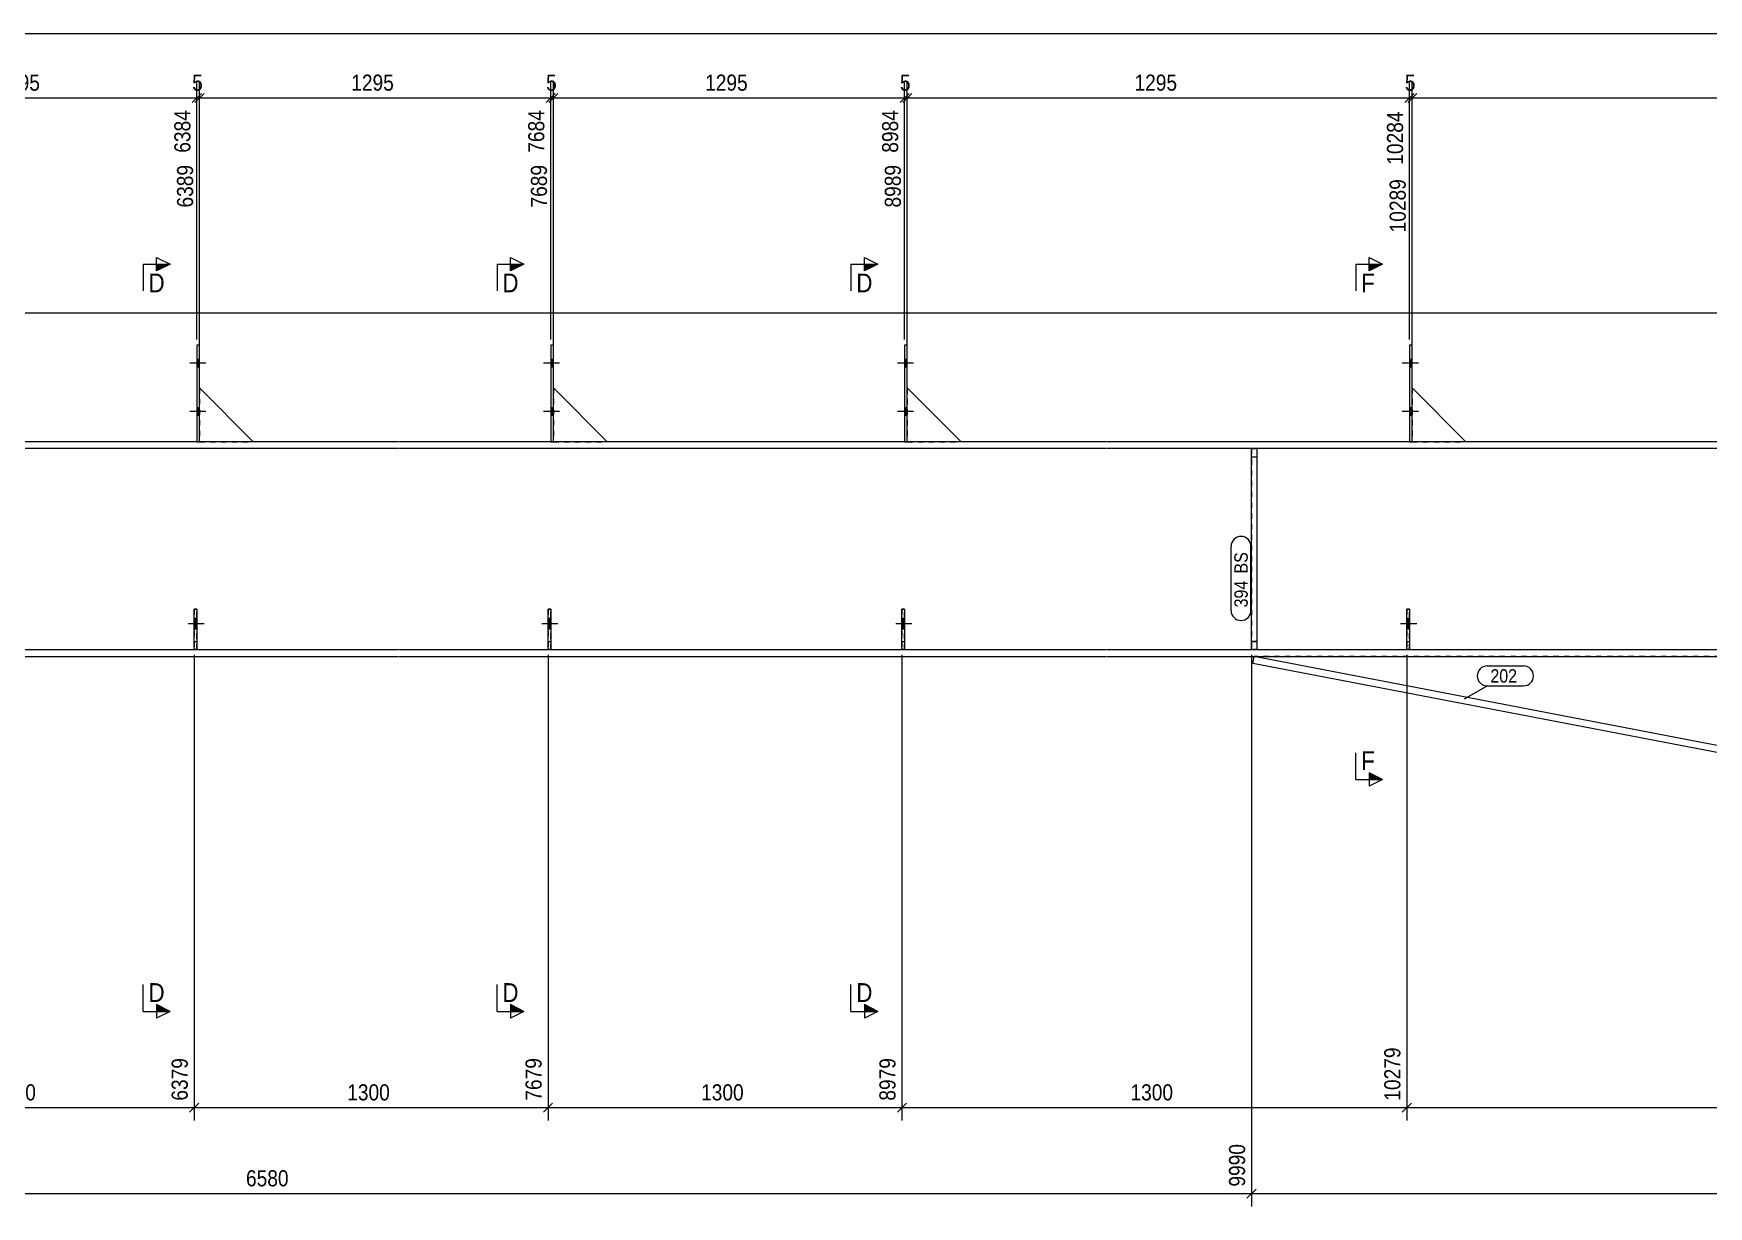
# Model space of a CAD drawing. Header units: millimetres. Extents: x 2 to 1174, y 1 to 825.
# Drawn here: x 564.7 to 876.6, y 247.8 to 466.2 of the extents above; entities that cross this region are included whole.
import ezdxf

# ---------------------------------------------------------------- set-up
doc = ezdxf.new("R2010")
doc.units = ezdxf.units.MM
for name, pattern in [('XKITLINE00', [0]), ('XKITLINE01', [4, 1, -1, 1, -1]), ('XKITLINE02', [4, 2, -2])]:
    doc.linetypes.add(name, pattern=pattern)
for name, color, linetype, lineweight in [('Bolt', 3, 'Continuous', 0), ('Dimensions', 7, 'Continuous', 0), ('Part', 2, 'Continuous', 0), ('PartMark', 7, 'Continuous', 0), ('Section', 6, 'Continuous', 0)]:
    doc.layers.add(name, color=color, linetype=linetype, lineweight=lineweight)
doc.styles.add('ARIAL', font='ARIAL.TTF')

# ---------------------------------------------------------------- blocks, each defined once
blk = doc.blocks.new('*A14')
at = {"layer": 'Part', "color": 2, "linetype": 'XKITLINE00', "lineweight": 0}
for p, q in [((821.42, 408.22), (820.92, 408.22)), ((820.92, 408.22), (820.92, 390.22)), ((821.42, 390.22), (821.42, 408.22))]:
    blk.add_line(p, q, dxfattribs=at)
at = {"layer": 'Part', "color": 7, "linetype": 'XKITLINE01', "lineweight": 0}
blk.add_line((820.92, 390.22), (821.42, 390.22), dxfattribs=at)
blk = doc.blocks.new('*A15')
at = {"layer": 'Part', "color": 7, "linetype": 'XKITLINE01', "lineweight": 0}
for p, q in [((820.42, 359.02), (820.42, 351.52)), ((820.92, 359.02), (820.42, 359.02)), ((820.92, 351.52), (820.92, 359.02)), ((820.42, 353.02), (820.92, 353.02)), ((820.42, 351.52), (820.92, 351.52))]:
    blk.add_line(p, q, dxfattribs=at)
blk = doc.blocks.new('*A16')
at = {"layer": 'Part', "color": 2, "linetype": 'XKITLINE00', "lineweight": 0}
blk.add_line((831.42, 390.22), (821.42, 400.22), dxfattribs=at)
at = {"layer": 'Part', "color": 7, "linetype": 'XKITLINE01', "lineweight": 0}
for p, q in [((821.42, 400.22), (821.42, 390.22)), ((821.42, 390.22), (831.42, 390.22))]:
    blk.add_line(p, q, dxfattribs=at)
blk = doc.blocks.new('*A17')
at = {"layer": 'Part', "color": 2, "linetype": 'XKITLINE00', "lineweight": 0}
for p, q in [((727.4, 408.22), (726.9, 408.22)), ((726.9, 408.22), (726.9, 390.22)), ((727.4, 390.22), (727.4, 408.22))]:
    blk.add_line(p, q, dxfattribs=at)
at = {"layer": 'Part', "color": 7, "linetype": 'XKITLINE01', "lineweight": 0}
blk.add_line((726.9, 390.22), (727.4, 390.22), dxfattribs=at)
blk = doc.blocks.new('*A18')
at = {"layer": 'Part', "color": 2, "linetype": 'XKITLINE00', "lineweight": 0}
blk.add_line((737.4, 390.22), (727.4, 400.22), dxfattribs=at)
at = {"layer": 'Part', "color": 7, "linetype": 'XKITLINE01', "lineweight": 0}
for p, q in [((727.4, 400.22), (727.4, 390.22)), ((727.4, 390.22), (737.4, 390.22))]:
    blk.add_line(p, q, dxfattribs=at)
blk = doc.blocks.new('*A19')
at = {"layer": 'Part', "color": 2, "linetype": 'XKITLINE00', "lineweight": 0}
for p, q in [((661.5, 408.22), (661, 408.22)), ((661, 408.22), (661, 390.22)), ((661.5, 390.22), (661.5, 408.22))]:
    blk.add_line(p, q, dxfattribs=at)
at = {"layer": 'Part', "color": 7, "linetype": 'XKITLINE01', "lineweight": 0}
blk.add_line((661, 390.22), (661.5, 390.22), dxfattribs=at)
blk = doc.blocks.new('*A20')
at = {"layer": 'Part', "color": 7, "linetype": 'XKITLINE01', "lineweight": 0}
for p, q in [((660.5, 359.02), (660.5, 351.52)), ((661, 359.02), (660.5, 359.02)), ((661, 351.52), (661, 359.02)), ((660.5, 353.02), (661, 353.02)), ((660.5, 351.52), (661, 351.52))]:
    blk.add_line(p, q, dxfattribs=at)
blk = doc.blocks.new('*A21')
at = {"layer": 'Part', "color": 2, "linetype": 'XKITLINE00', "lineweight": 0}
blk.add_line((671.5, 390.22), (661.5, 400.22), dxfattribs=at)
at = {"layer": 'Part', "color": 7, "linetype": 'XKITLINE01', "lineweight": 0}
for p, q in [((661.5, 400.22), (661.5, 390.22)), ((661.5, 390.22), (671.5, 390.22))]:
    blk.add_line(p, q, dxfattribs=at)
blk = doc.blocks.new('*A22')
at = {"layer": 'Part', "color": 2, "linetype": 'XKITLINE00', "lineweight": 0}
for p, q in [((595.6, 408.22), (595.1, 408.22)), ((595.1, 408.22), (595.1, 390.22)), ((595.6, 390.22), (595.6, 408.22))]:
    blk.add_line(p, q, dxfattribs=at)
at = {"layer": 'Part', "color": 7, "linetype": 'XKITLINE01', "lineweight": 0}
blk.add_line((595.1, 390.22), (595.6, 390.22), dxfattribs=at)
blk = doc.blocks.new('*A23')
at = {"layer": 'Part', "color": 2, "linetype": 'XKITLINE00', "lineweight": 0}
blk.add_line((605.6, 390.22), (595.6, 400.22), dxfattribs=at)
at = {"layer": 'Part', "color": 7, "linetype": 'XKITLINE01', "lineweight": 0}
for p, q in [((595.6, 400.22), (595.6, 390.22)), ((595.6, 390.22), (605.6, 390.22))]:
    blk.add_line(p, q, dxfattribs=at)
blk = doc.blocks.new('*A39')
at = {"layer": 'Part', "color": 2, "linetype": 'XKITLINE00', "lineweight": 0}
for p, q in [((726.4, 351.52), (726.4, 359.02)), ((726.4, 359.02), (726.9, 359.02)), ((726.9, 359.02), (726.9, 351.52))]:
    blk.add_line(p, q, dxfattribs=at)
at = {"layer": 'Part', "color": 7, "linetype": 'XKITLINE01', "lineweight": 0}
for p, q in [((726.4, 353.02), (726.9, 353.02)), ((726.9, 351.52), (726.4, 351.52))]:
    blk.add_line(p, q, dxfattribs=at)
blk = doc.blocks.new('*A40')
at = {"layer": 'Part', "color": 7, "linetype": 'XKITLINE01', "lineweight": 0}
for p, q in [((726.4, 359.02), (726.4, 351.52)), ((726.9, 359.02), (726.4, 359.02)), ((726.9, 351.52), (726.9, 359.02)), ((726.4, 353.02), (726.9, 353.02)), ((726.4, 351.52), (726.9, 351.52))]:
    blk.add_line(p, q, dxfattribs=at)
blk = doc.blocks.new('*A41')
at = {"layer": 'Part', "color": 2, "linetype": 'XKITLINE00', "lineweight": 0}
for p, q in [((594.6, 351.52), (594.6, 359.02)), ((594.6, 359.02), (595.1, 359.02)), ((595.1, 359.02), (595.1, 351.52))]:
    blk.add_line(p, q, dxfattribs=at)
at = {"layer": 'Part', "color": 7, "linetype": 'XKITLINE01', "lineweight": 0}
for p, q in [((594.6, 353.02), (595.1, 353.02)), ((595.1, 351.52), (594.6, 351.52))]:
    blk.add_line(p, q, dxfattribs=at)
blk = doc.blocks.new('*A42')
at = {"layer": 'Part', "color": 7, "linetype": 'XKITLINE01', "lineweight": 0}
for p, q in [((594.6, 359.02), (594.6, 351.52)), ((595.1, 359.02), (594.6, 359.02)), ((595.1, 351.52), (595.1, 359.02)), ((594.6, 353.02), (595.1, 353.02)), ((594.6, 351.52), (595.1, 351.52))]:
    blk.add_line(p, q, dxfattribs=at)
blk = doc.blocks.new('*A46')
at = {"layer": 'Part', "color": 2, "linetype": 'XKITLINE00', "lineweight": 0}
for p, q in [((820.42, 351.52), (820.42, 359.02)), ((820.42, 359.02), (820.92, 359.02)), ((820.92, 359.02), (820.92, 351.52))]:
    blk.add_line(p, q, dxfattribs=at)
at = {"layer": 'Part', "color": 7, "linetype": 'XKITLINE01', "lineweight": 0}
for p, q in [((820.42, 353.02), (820.92, 353.02)), ((820.92, 351.52), (820.42, 351.52))]:
    blk.add_line(p, q, dxfattribs=at)
blk = doc.blocks.new('*A47')
at = {"layer": 'Part', "color": 2, "linetype": 'XKITLINE00', "lineweight": 0}
for p, q in [((660.5, 351.52), (660.5, 359.02)), ((660.5, 359.02), (661, 359.02)), ((661, 359.02), (661, 351.52))]:
    blk.add_line(p, q, dxfattribs=at)
at = {"layer": 'Part', "color": 7, "linetype": 'XKITLINE01', "lineweight": 0}
for p, q in [((660.5, 353.02), (661, 353.02)), ((661, 351.52), (660.5, 351.52))]:
    blk.add_line(p, q, dxfattribs=at)
blk = doc.blocks.new('*A54')
at = {"layer": 'Part', "color": 2, "linetype": 'XKITLINE00', "lineweight": 0}
for p, q in [((791.5, 351.52), (791.5, 388.92)), ((792.5, 388.92), (792.5, 351.52))]:
    blk.add_line(p, q, dxfattribs=at)
at = {"layer": 'Part', "color": 7, "linetype": 'XKITLINE01', "lineweight": 0}
for p, q in [((791.5, 388.92), (792.5, 388.92)), ((791.5, 387.42), (792.5, 387.42)), ((791.5, 353.02), (792.5, 353.02)), ((791.5, 351.52), (792.5, 351.52))]:
    blk.add_line(p, q, dxfattribs=at)
blk = doc.blocks.new('*A55')
at = {"layer": 'Part', "color": 7, "linetype": 'XKITLINE01', "lineweight": 0}
for p, q in [((791.5, 388.92), (791.5, 351.52)), ((791.5, 388.92), (792.5, 388.92)), ((791.5, 387.42), (792.5, 387.42)), ((792.5, 388.92), (792.5, 351.52)), ((792.5, 353.02), (791.5, 353.02)), ((792.5, 351.52), (791.5, 351.52))]:
    blk.add_line(p, q, dxfattribs=at)
blk = doc.blocks.new('*A56')
at = {"layer": 'Part', "color": 2, "linetype": 'XKITLINE00', "lineweight": 0}
for p, q in [((791.75, 348.94), (791.99, 350.22)), ((988.16, 312.54), (791.99, 350.22)), ((988.16, 348.76), (986.7, 350.22)), ((988.16, 311.22), (791.75, 348.94))]:
    blk.add_line(p, q, dxfattribs=at)
at = {"layer": 'Part', "color": 7, "linetype": 'XKITLINE01', "lineweight": 0}
for p, q in [((986.7, 350.22), (791.99, 350.22)), ((988.16, 311.22), (988.16, 348.76))]:
    blk.add_line(p, q, dxfattribs=at)
blk = doc.blocks.new('*A61')
at = {"layer": 'Bolt'}
for points in [[(820.92, 405.52), (821.42, 405.52), (821.42, 404.12), (820.92, 404.12)], [(820.92, 405.52), (821.42, 405.52), (821.42, 404.12), (820.92, 404.12)], [(820.92, 396.52), (821.42, 396.52), (821.42, 395.12), (820.92, 395.12)], [(820.92, 396.52), (821.42, 396.52), (821.42, 395.12), (820.92, 395.12)]]:
    blk.add_hatch(color=3, dxfattribs=at).paths.add_polyline_path(points, flags=17)
at = {"layer": 'Bolt', "color": 3, "linetype": 'XKITLINE00', "lineweight": 0}
for p, q in [((821.42, 405.52), (820.92, 405.52)), ((821.42, 405.52), (820.92, 405.52)), ((822.58, 404.82), (819.58, 404.82)), ((822.58, 404.82), (819.58, 404.82)), ((821.42, 404.12), (820.92, 404.12)), ((821.42, 404.12), (820.92, 404.12)), ((821.42, 396.52), (820.92, 396.52)), ((821.42, 396.52), (820.92, 396.52)), ((822.58, 395.82), (819.58, 395.82)), ((822.58, 395.82), (819.58, 395.82)), ((821.42, 395.12), (820.92, 395.12)), ((821.42, 395.12), (820.92, 395.12))]:
    blk.add_line(p, q, dxfattribs=at)
blk = doc.blocks.new('*A62')
at = {"layer": 'Bolt', "color": 3, "linetype": 'XKITLINE02', "lineweight": 0}
for p, q in [((822.27, 356.32), (819.27, 356.32)), ((820.92, 357.3), (820.42, 357.3)), ((820.92, 355.34), (820.42, 355.34))]:
    blk.add_line(p, q, dxfattribs=at)
blk = doc.blocks.new('*A63')
at = {"layer": 'Bolt'}
for points in [[(726.9, 405.52), (727.4, 405.52), (727.4, 404.12), (726.9, 404.12)], [(726.9, 405.52), (727.4, 405.52), (727.4, 404.12), (726.9, 404.12)], [(726.9, 396.52), (727.4, 396.52), (727.4, 395.12), (726.9, 395.12)], [(726.9, 396.52), (727.4, 396.52), (727.4, 395.12), (726.9, 395.12)]]:
    blk.add_hatch(color=3, dxfattribs=at).paths.add_polyline_path(points, flags=17)
at = {"layer": 'Bolt', "color": 3, "linetype": 'XKITLINE00', "lineweight": 0}
for p, q in [((727.4, 405.52), (726.9, 405.52)), ((727.4, 405.52), (726.9, 405.52)), ((728.56, 404.82), (725.56, 404.82)), ((728.56, 404.82), (725.56, 404.82)), ((727.4, 404.12), (726.9, 404.12)), ((727.4, 404.12), (726.9, 404.12)), ((727.4, 396.52), (726.9, 396.52)), ((727.4, 396.52), (726.9, 396.52)), ((728.56, 395.82), (725.56, 395.82)), ((728.56, 395.82), (725.56, 395.82)), ((727.4, 395.12), (726.9, 395.12)), ((727.4, 395.12), (726.9, 395.12))]:
    blk.add_line(p, q, dxfattribs=at)
blk = doc.blocks.new('*A64')
at = {"layer": 'Bolt'}
for points in [[(661, 405.52), (661.5, 405.52), (661.5, 404.12), (661, 404.12)], [(661, 405.52), (661.5, 405.52), (661.5, 404.12), (661, 404.12)], [(661, 396.52), (661.5, 396.52), (661.5, 395.12), (661, 395.12)], [(661, 396.52), (661.5, 396.52), (661.5, 395.12), (661, 395.12)]]:
    blk.add_hatch(color=3, dxfattribs=at).paths.add_polyline_path(points, flags=17)
at = {"layer": 'Bolt', "color": 3, "linetype": 'XKITLINE00', "lineweight": 0}
for p, q in [((661.5, 405.52), (661, 405.52)), ((661.5, 405.52), (661, 405.52)), ((662.66, 404.82), (659.66, 404.82)), ((662.66, 404.82), (659.66, 404.82)), ((661.5, 404.12), (661, 404.12)), ((661.5, 404.12), (661, 404.12)), ((661.5, 396.52), (661, 396.52)), ((661.5, 396.52), (661, 396.52)), ((662.66, 395.82), (659.66, 395.82)), ((662.66, 395.82), (659.66, 395.82)), ((661.5, 395.12), (661, 395.12)), ((661.5, 395.12), (661, 395.12))]:
    blk.add_line(p, q, dxfattribs=at)
blk = doc.blocks.new('*A65')
at = {"layer": 'Bolt', "color": 3, "linetype": 'XKITLINE02', "lineweight": 0}
for p, q in [((662.35, 356.32), (659.35, 356.32)), ((661, 357.3), (660.5, 357.3)), ((661, 355.34), (660.5, 355.34))]:
    blk.add_line(p, q, dxfattribs=at)
blk = doc.blocks.new('*A66')
at = {"layer": 'Bolt'}
for points in [[(595.1, 405.52), (595.6, 405.52), (595.6, 404.12), (595.1, 404.12)], [(595.1, 405.52), (595.6, 405.52), (595.6, 404.12), (595.1, 404.12)], [(595.1, 396.52), (595.6, 396.52), (595.6, 395.12), (595.1, 395.12)], [(595.1, 396.52), (595.6, 396.52), (595.6, 395.12), (595.1, 395.12)]]:
    blk.add_hatch(color=3, dxfattribs=at).paths.add_polyline_path(points, flags=17)
at = {"layer": 'Bolt', "color": 3, "linetype": 'XKITLINE00', "lineweight": 0}
for p, q in [((595.6, 405.52), (595.1, 405.52)), ((595.6, 405.52), (595.1, 405.52)), ((596.76, 404.82), (593.76, 404.82)), ((596.76, 404.82), (593.76, 404.82)), ((595.6, 404.12), (595.1, 404.12)), ((595.6, 404.12), (595.1, 404.12)), ((595.6, 396.52), (595.1, 396.52)), ((595.6, 396.52), (595.1, 396.52)), ((596.76, 395.82), (593.76, 395.82)), ((596.76, 395.82), (593.76, 395.82)), ((595.6, 395.12), (595.1, 395.12)), ((595.6, 395.12), (595.1, 395.12))]:
    blk.add_line(p, q, dxfattribs=at)
blk = doc.blocks.new('*A75')
at = {"layer": 'Bolt'}
blk.add_hatch(color=3, dxfattribs=at).paths.add_polyline_path([(726.9, 355.34), (726.4, 355.34), (726.4, 357.3), (726.9, 357.3)], flags=17)
at = {"layer": 'Bolt', "color": 3, "linetype": 'XKITLINE00', "lineweight": 0}
for p, q in [((728.25, 356.32), (725.25, 356.32)), ((726.9, 357.3), (726.4, 357.3)), ((726.9, 355.34), (726.4, 355.34))]:
    blk.add_line(p, q, dxfattribs=at)
blk = doc.blocks.new('*A76')
at = {"layer": 'Bolt', "color": 3, "linetype": 'XKITLINE02', "lineweight": 0}
for p, q in [((728.25, 356.32), (725.25, 356.32)), ((726.9, 357.3), (726.4, 357.3)), ((726.9, 355.34), (726.4, 355.34))]:
    blk.add_line(p, q, dxfattribs=at)
blk = doc.blocks.new('*A77')
at = {"layer": 'Bolt'}
blk.add_hatch(color=3, dxfattribs=at).paths.add_polyline_path([(595.1, 355.34), (594.6, 355.34), (594.6, 357.3), (595.1, 357.3)], flags=17)
at = {"layer": 'Bolt', "color": 3, "linetype": 'XKITLINE00', "lineweight": 0}
for p, q in [((596.45, 356.32), (593.45, 356.32)), ((595.1, 357.3), (594.6, 357.3)), ((595.1, 355.34), (594.6, 355.34))]:
    blk.add_line(p, q, dxfattribs=at)
blk = doc.blocks.new('*A78')
at = {"layer": 'Bolt', "color": 3, "linetype": 'XKITLINE02', "lineweight": 0}
for p, q in [((596.45, 356.32), (593.45, 356.32)), ((595.1, 357.3), (594.6, 357.3)), ((595.1, 355.34), (594.6, 355.34))]:
    blk.add_line(p, q, dxfattribs=at)
blk = doc.blocks.new('*A82')
at = {"layer": 'Bolt'}
blk.add_hatch(color=3, dxfattribs=at).paths.add_polyline_path([(820.92, 355.34), (820.42, 355.34), (820.42, 357.3), (820.92, 357.3)], flags=17)
at = {"layer": 'Bolt', "color": 3, "linetype": 'XKITLINE00', "lineweight": 0}
for p, q in [((822.27, 356.32), (819.27, 356.32)), ((820.92, 357.3), (820.42, 357.3)), ((820.92, 355.34), (820.42, 355.34))]:
    blk.add_line(p, q, dxfattribs=at)
blk = doc.blocks.new('*A83')
at = {"layer": 'Bolt'}
blk.add_hatch(color=3, dxfattribs=at).paths.add_polyline_path([(661, 355.34), (660.5, 355.34), (660.5, 357.3), (661, 357.3)], flags=17)
at = {"layer": 'Bolt', "color": 3, "linetype": 'XKITLINE00', "lineweight": 0}
for p, q in [((662.35, 356.32), (659.35, 356.32)), ((661, 357.3), (660.5, 357.3)), ((661, 355.34), (660.5, 355.34))]:
    blk.add_line(p, q, dxfattribs=at)
blk = doc.blocks.new('*A87')
at = {"layer": 'Part', "color": 2, "linetype": 'XKITLINE00', "lineweight": 0}
for p, q in [((566.7, 390.22), (500.9, 390.22)), ((632.6, 390.22), (566.8, 390.22)), ((698.5, 390.22), (632.7, 390.22)), ((764.4, 390.22), (698.6, 390.22)), ((988.16, 390.22), (764.5, 390.22)), ((566.7, 388.92), (500.9, 388.92)), ((632.6, 388.92), (566.8, 388.92)), ((698.5, 388.92), (632.7, 388.92)), ((764.4, 388.92), (698.6, 388.92)), ((988.16, 388.92), (764.5, 388.92)), ((500.9, 351.52), (566.7, 351.52)), ((500.9, 350.22), (566.7, 350.22)), ((566.8, 351.52), (632.6, 351.52)), ((566.8, 350.22), (632.6, 350.22)), ((632.7, 351.52), (698.5, 351.52)), ((632.7, 350.22), (698.5, 350.22)), ((698.6, 351.52), (764.4, 351.52)), ((698.6, 350.22), (764.4, 350.22)), ((764.5, 351.52), (988.16, 351.52)), ((764.5, 350.22), (988.16, 350.22))]:
    blk.add_line(p, q, dxfattribs=at)
blk = doc.blocks.new('*A228')
at = {"layer": 'Dimensions', "color": 7, "linetype": 'XKITLINE00', "lineweight": 0}
blk.add_line((74.23, 466.22), (990.16, 466.22), dxfattribs=at)
blk = doc.blocks.new('*A234')
at = {"layer": 'Dimensions', "color": 7, "linetype": 'XKITLINE00', "lineweight": 0}
blk.add_line((84.86, 414.22), (988.16, 414.22), dxfattribs=at)
blk = doc.blocks.new('*A235')
at = {"layer": 'Dimensions', "color": 7, "linetype": 'XKITLINE00', "lineweight": 0}
for p, q in [((791.5, 350.52), (791.5, 247.82)), ((425.89, 250.22), (791.5, 250.22)), ((792.35, 251.07), (790.65, 249.37))]:
    blk.add_line(p, q, dxfattribs=at)
at = {"layer": 'Dimensions', "color": 3}
blk.add_point((791.5, 250.22), dxfattribs=at)
at = {"layer": 'Dimensions', "color": 3, "style": 'ARIAL', "width": 0.85}
blk.add_text('9990', height=3, rotation=90.0002, dxfattribs=at).set_placement((790.3, 251.52))
blk.add_text('6580', height=3, dxfattribs=at).set_placement((604.25, 251.57))
blk = doc.blocks.new('*A236')
at = {"layer": 'Dimensions', "color": 7, "linetype": 'XKITLINE00', "lineweight": 0}
for p, q in [((660.5, 350.52), (660.5, 263.82)), ((726.4, 350.52), (726.4, 263.82)), ((661.35, 267.07), (659.65, 265.37)), ((660.5, 266.22), (726.4, 266.22)), ((727.25, 267.07), (725.55, 265.37))]:
    blk.add_line(p, q, dxfattribs=at)
at = {"layer": 'Dimensions', "color": 3}
for p in [(660.5, 266.22), (726.4, 266.22)]:
    blk.add_point(p, dxfattribs=at)
at = {"layer": 'Dimensions', "color": 3, "style": 'ARIAL', "width": 0.85}
blk.add_text('8979', height=3, rotation=90.0002, dxfattribs=at).set_placement((725.2, 267.52))
blk.add_text('1300', height=3, dxfattribs=at).set_placement((689, 267.57))
blk = doc.blocks.new('*A237')
at = {"layer": 'Dimensions', "color": 7, "linetype": 'XKITLINE00', "lineweight": 0}
for p, q in [((661.5, 401.22), (661.5, 457.07)), ((726.9, 409.22), (726.9, 457.07)), ((662.35, 455.07), (660.65, 453.37)), ((661.5, 454.22), (726.9, 454.22)), ((727.75, 455.07), (726.05, 453.37))]:
    blk.add_line(p, q, dxfattribs=at)
at = {"layer": 'Dimensions', "color": 3}
for p in [(661.5, 454.22), (726.9, 454.22)]:
    blk.add_point(p, dxfattribs=at)
at = {"layer": 'Dimensions', "color": 3, "style": 'ARIAL', "width": 0.85}
blk.add_text('1295', height=3, dxfattribs=at).set_placement((689.75, 455.57))
blk.add_text('8984', height=3, rotation=90.0002, dxfattribs=at).set_placement((725.7, 444.02))
blk = doc.blocks.new('*A246')
at = {"layer": 'PartMark', "color": 7, "linetype": 'XKITLINE00', "lineweight": 0}
for p, q in [((787.7, 358.77), (787.7, 370.73)), ((791.4, 358.77), (791.4, 370.73))]:
    blk.add_line(p, q, dxfattribs=at)
for centre, start, end in [((789.55, 370.73), 360, 180), ((789.55, 358.77), 180, 360)]:
    blk.add_arc(centre, 1.85, start, end, dxfattribs=at)
at = {"layer": 'PartMark', "color": 3, "style": 'ARIAL', "width": 0.85}
for s, p in [('BS', (790.8, 365.68)), ('394', (790.8, 359.37))]:
    blk.add_text(s, height=2.5, rotation=90.0002, dxfattribs=at).set_placement(p)
blk = doc.blocks.new('*A250')
at = {"layer": 'Section'}
for points in [[(813.42, 423.28), (815.92, 423.28), (813.42, 422.03)], [(813.42, 328.56), (815.92, 327.31), (813.42, 327.31)]]:
    blk.add_hatch(color=3, dxfattribs=at).paths.add_polyline_path(points, flags=17)
at = {"layer": 'Section', "color": 3, "linetype": 'XKITLINE00', "lineweight": 0}
for p, q in [((813.42, 422.03), (813.42, 424.53)), ((813.42, 424.53), (815.92, 423.28)), ((815.92, 423.28), (813.42, 422.03)), ((815.92, 327.31), (813.42, 328.56)), ((813.42, 328.56), (813.42, 326.06)), ((815.92, 327.31), (813.42, 326.06))]:
    blk.add_line(p, q, dxfattribs=at)
at = {"layer": 'Section', "color": 1, "linetype": 'XKITLINE00', "lineweight": 0}
for p, q in [((810.92, 423.28), (810.92, 418.28)), ((810.92, 423.28), (815.92, 423.28)), ((810.92, 327.31), (810.92, 332.31)), ((810.92, 327.31), (815.92, 327.31))]:
    blk.add_line(p, q, dxfattribs=at)
at = {"layer": 'Section', "color": 7, "style": 'ARIAL', "width": 0.85}
for p in [(811.92, 418.03), (811.92, 329.06)]:
    blk.add_text('F', height=3.5, dxfattribs=at).set_placement(p)
blk = doc.blocks.new('*A251')
at = {"layer": 'Section'}
for points in [[(719.4, 423.28), (721.9, 423.28), (719.4, 422.03)], [(719.4, 285.4), (721.9, 284.15), (719.4, 284.15)]]:
    blk.add_hatch(color=3, dxfattribs=at).paths.add_polyline_path(points, flags=17)
at = {"layer": 'Section', "color": 3, "linetype": 'XKITLINE00', "lineweight": 0}
for p, q in [((719.4, 422.03), (719.4, 424.53)), ((719.4, 424.53), (721.9, 423.28)), ((721.9, 423.28), (719.4, 422.03)), ((721.9, 284.15), (719.4, 285.4)), ((719.4, 285.4), (719.4, 282.9)), ((721.9, 284.15), (719.4, 282.9))]:
    blk.add_line(p, q, dxfattribs=at)
at = {"layer": 'Section', "color": 1, "linetype": 'XKITLINE00', "lineweight": 0}
for p, q in [((716.9, 423.28), (716.9, 418.28)), ((716.9, 423.28), (721.9, 423.28)), ((716.9, 284.15), (716.9, 289.15)), ((716.9, 284.15), (721.9, 284.15))]:
    blk.add_line(p, q, dxfattribs=at)
at = {"layer": 'Section', "color": 7, "style": 'ARIAL', "width": 0.85}
for p in [(717.9, 418.03), (717.9, 285.9)]:
    blk.add_text('D', height=3.5, dxfattribs=at).set_placement(p)
blk = doc.blocks.new('*A253')
at = {"layer": 'Section'}
for points in [[(587.6, 423.28), (590.1, 423.28), (587.6, 422.03)], [(587.6, 285.4), (590.1, 284.15), (587.6, 284.15)]]:
    blk.add_hatch(color=3, dxfattribs=at).paths.add_polyline_path(points, flags=17)
at = {"layer": 'Section', "color": 3, "linetype": 'XKITLINE00', "lineweight": 0}
for p, q in [((587.6, 422.03), (587.6, 424.53)), ((587.6, 424.53), (590.1, 423.28)), ((590.1, 423.28), (587.6, 422.03)), ((590.1, 284.15), (587.6, 285.4)), ((587.6, 285.4), (587.6, 282.9)), ((590.1, 284.15), (587.6, 282.9))]:
    blk.add_line(p, q, dxfattribs=at)
at = {"layer": 'Section', "color": 1, "linetype": 'XKITLINE00', "lineweight": 0}
for p, q in [((585.1, 423.28), (585.1, 418.28)), ((585.1, 423.28), (590.1, 423.28)), ((585.1, 284.15), (585.1, 289.15)), ((585.1, 284.15), (590.1, 284.15))]:
    blk.add_line(p, q, dxfattribs=at)
at = {"layer": 'Section', "color": 7, "style": 'ARIAL', "width": 0.85}
for p in [(586.1, 418.03), (586.1, 285.9)]:
    blk.add_text('D', height=3.5, dxfattribs=at).set_placement(p)
blk = doc.blocks.new('*A255')
at = {"layer": 'Section'}
for points in [[(653.5, 423.28), (656, 423.28), (653.5, 422.03)], [(653.5, 285.4), (656, 284.15), (653.5, 284.15)]]:
    blk.add_hatch(color=3, dxfattribs=at).paths.add_polyline_path(points, flags=17)
at = {"layer": 'Section', "color": 3, "linetype": 'XKITLINE00', "lineweight": 0}
for p, q in [((653.5, 422.03), (653.5, 424.53)), ((653.5, 424.53), (656, 423.28)), ((656, 423.28), (653.5, 422.03)), ((656, 284.15), (653.5, 285.4)), ((653.5, 285.4), (653.5, 282.9)), ((656, 284.15), (653.5, 282.9))]:
    blk.add_line(p, q, dxfattribs=at)
at = {"layer": 'Section', "color": 1, "linetype": 'XKITLINE00', "lineweight": 0}
for p, q in [((651, 423.28), (651, 418.28)), ((651, 423.28), (656, 423.28)), ((651, 284.15), (651, 289.15)), ((651, 284.15), (656, 284.15))]:
    blk.add_line(p, q, dxfattribs=at)
at = {"layer": 'Section', "color": 7, "style": 'ARIAL', "width": 0.85}
for p in [(652, 418.03), (652, 285.9)]:
    blk.add_text('D', height=3.5, dxfattribs=at).set_placement(p)
blk = doc.blocks.new('*A268')
at = {"layer": 'Dimensions', "color": 7, "linetype": 'XKITLINE00', "lineweight": 0}
for p, q in [((528.7, 350.52), (528.7, 263.82)), ((594.6, 350.52), (594.6, 263.82)), ((529.55, 267.07), (527.85, 265.37)), ((528.7, 266.22), (594.6, 266.22)), ((595.45, 267.07), (593.75, 265.37))]:
    blk.add_line(p, q, dxfattribs=at)
at = {"layer": 'Dimensions', "color": 3}
for p in [(528.7, 266.22), (594.6, 266.22)]:
    blk.add_point(p, dxfattribs=at)
at = {"layer": 'Dimensions', "color": 3, "style": 'ARIAL', "width": 0.85}
blk.add_text('6379', height=3, rotation=90.0002, dxfattribs=at).set_placement((593.4, 267.52))
blk.add_text('1300', height=3, dxfattribs=at).set_placement((557.2, 267.57))
blk = doc.blocks.new('*A269')
at = {"layer": 'Dimensions', "color": 7, "linetype": 'XKITLINE00', "lineweight": 0}
for p, q in [((594.6, 350.52), (594.6, 263.82)), ((660.5, 350.52), (660.5, 263.82)), ((595.45, 267.07), (593.75, 265.37)), ((594.6, 266.22), (660.5, 266.22)), ((661.35, 267.07), (659.65, 265.37))]:
    blk.add_line(p, q, dxfattribs=at)
at = {"layer": 'Dimensions', "color": 3}
for p in [(594.6, 266.22), (660.5, 266.22)]:
    blk.add_point(p, dxfattribs=at)
at = {"layer": 'Dimensions', "color": 3, "style": 'ARIAL', "width": 0.85}
blk.add_text('7679', height=3, rotation=90.0002, dxfattribs=at).set_placement((659.3, 267.52))
blk.add_text('1300', height=3, dxfattribs=at).set_placement((623.1, 267.57))
blk = doc.blocks.new('*A278')
at = {"layer": 'Dimensions', "color": 7, "linetype": 'XKITLINE00', "lineweight": 0}
for p, q in [((529.7, 401.22), (529.7, 457.07)), ((595.1, 409.22), (595.1, 457.07)), ((530.55, 455.07), (528.85, 453.37)), ((529.7, 454.22), (595.1, 454.22)), ((595.95, 455.07), (594.25, 453.37))]:
    blk.add_line(p, q, dxfattribs=at)
at = {"layer": 'Dimensions', "color": 3}
for p in [(529.7, 454.22), (595.1, 454.22)]:
    blk.add_point(p, dxfattribs=at)
at = {"layer": 'Dimensions', "color": 3, "style": 'ARIAL', "width": 0.85}
blk.add_text('1295', height=3, dxfattribs=at).set_placement((557.95, 455.57))
blk.add_text('6384', height=3, rotation=90.0002, dxfattribs=at).set_placement((593.9, 444.02))
blk = doc.blocks.new('*A279')
at = {"layer": 'Dimensions', "color": 7, "linetype": 'XKITLINE00', "lineweight": 0}
for p, q in [((595.1, 409.22), (595.1, 457.07)), ((595.6, 401.22), (595.6, 457.07)), ((595.95, 455.07), (594.25, 453.37)), ((596.45, 455.07), (594.75, 453.37)), ((595.1, 454.22), (595.6, 454.22))]:
    blk.add_line(p, q, dxfattribs=at)
at = {"layer": 'Dimensions', "color": 3}
for p in [(595.1, 454.22), (595.6, 454.22)]:
    blk.add_point(p, dxfattribs=at)
at = {"layer": 'Dimensions', "color": 3, "style": 'ARIAL', "width": 0.85}
blk.add_text('5', height=3, dxfattribs=at).set_placement((594.23, 455.57))
blk.add_text('6389', height=3, rotation=90.0002, dxfattribs=at).set_placement((594.4, 433.82))
blk = doc.blocks.new('*A280')
at = {"layer": 'Dimensions', "color": 7, "linetype": 'XKITLINE00', "lineweight": 0}
for p, q in [((595.6, 401.22), (595.6, 457.07)), ((661, 409.22), (661, 457.07)), ((596.45, 455.07), (594.75, 453.37)), ((595.6, 454.22), (661, 454.22)), ((661.85, 455.07), (660.15, 453.37))]:
    blk.add_line(p, q, dxfattribs=at)
at = {"layer": 'Dimensions', "color": 3}
for p in [(595.6, 454.22), (661, 454.22)]:
    blk.add_point(p, dxfattribs=at)
at = {"layer": 'Dimensions', "color": 3, "style": 'ARIAL', "width": 0.85}
blk.add_text('1295', height=3, dxfattribs=at).set_placement((623.85, 455.57))
blk.add_text('7684', height=3, rotation=90.0002, dxfattribs=at).set_placement((659.8, 444.02))
blk = doc.blocks.new('*A281')
at = {"layer": 'Dimensions', "color": 7, "linetype": 'XKITLINE00', "lineweight": 0}
for p, q in [((661, 409.22), (661, 457.07)), ((661.5, 401.22), (661.5, 457.07)), ((661.85, 455.07), (660.15, 453.37)), ((662.35, 455.07), (660.65, 453.37)), ((661, 454.22), (661.5, 454.22))]:
    blk.add_line(p, q, dxfattribs=at)
at = {"layer": 'Dimensions', "color": 3}
for p in [(661, 454.22), (661.5, 454.22)]:
    blk.add_point(p, dxfattribs=at)
at = {"layer": 'Dimensions', "color": 3, "style": 'ARIAL', "width": 0.85}
blk.add_text('5', height=3, dxfattribs=at).set_placement((660.13, 455.57))
blk.add_text('7689', height=3, rotation=90.0002, dxfattribs=at).set_placement((660.3, 433.82))
blk = doc.blocks.new('*A287')
at = {"layer": 'Dimensions', "color": 7, "linetype": 'XKITLINE00', "lineweight": 0}
for p, q in [((791.5, 350.52), (791.5, 247.82)), ((988.16, 349.22), (988.16, 247.82)), ((792.35, 251.07), (790.65, 249.37)), ((791.5, 250.22), (988.16, 250.22)), ((989.01, 251.07), (987.31, 249.37))]:
    blk.add_line(p, q, dxfattribs=at)
at = {"layer": 'Dimensions', "color": 3}
for p in [(791.5, 250.22), (988.16, 250.22)]:
    blk.add_point(p, dxfattribs=at)
at = {"layer": 'Dimensions', "color": 3, "style": 'ARIAL', "width": 0.85}
blk.add_text('11957', height=3, rotation=90.0002, dxfattribs=at).set_placement((986.96, 251.52))
blk.add_text('1967', height=3, dxfattribs=at).set_placement((885.38, 251.57))
blk = doc.blocks.new('*A288')
at = {"layer": 'Dimensions', "color": 7, "linetype": 'XKITLINE00', "lineweight": 0}
for p, q in [((726.4, 350.52), (726.4, 263.82)), ((820.42, 350.52), (820.42, 263.82)), ((727.25, 267.07), (725.55, 265.37)), ((726.4, 266.22), (820.42, 266.22)), ((821.27, 267.07), (819.58, 265.37))]:
    blk.add_line(p, q, dxfattribs=at)
at = {"layer": 'Dimensions', "color": 3}
for p in [(726.4, 266.22), (820.42, 266.22)]:
    blk.add_point(p, dxfattribs=at)
at = {"layer": 'Dimensions', "color": 3, "style": 'ARIAL', "width": 0.85}
blk.add_text('10279', height=3, rotation=90.0002, dxfattribs=at).set_placement((819.22, 267.52))
blk.add_text('1300', height=3, dxfattribs=at).set_placement((768.96, 267.57))
blk = doc.blocks.new('*A289')
at = {"layer": 'Dimensions', "color": 7, "linetype": 'XKITLINE00', "lineweight": 0}
for p, q in [((820.42, 350.52), (820.42, 263.82)), ((950.42, 318.69), (950.42, 263.82)), ((821.27, 267.07), (819.58, 265.37)), ((820.42, 266.22), (950.42, 266.22)), ((951.27, 267.07), (949.58, 265.37))]:
    blk.add_line(p, q, dxfattribs=at)
at = {"layer": 'Dimensions', "color": 3}
for p in [(820.42, 266.22), (950.42, 266.22)]:
    blk.add_point(p, dxfattribs=at)
at = {"layer": 'Dimensions', "color": 3, "style": 'ARIAL', "width": 0.85}
blk.add_text('11579', height=3, rotation=90.0002, dxfattribs=at).set_placement((949.22, 267.52))
blk.add_text('1300', height=3, dxfattribs=at).set_placement((880.97, 267.57))
blk = doc.blocks.new('*A291')
at = {"layer": 'Dimensions', "color": 7, "linetype": 'XKITLINE00', "lineweight": 0}
for p, q in [((726.9, 409.22), (726.9, 457.07)), ((727.4, 401.22), (727.4, 457.07)), ((727.75, 455.07), (726.05, 453.37)), ((728.25, 455.07), (726.55, 453.37)), ((726.9, 454.22), (727.4, 454.22))]:
    blk.add_line(p, q, dxfattribs=at)
at = {"layer": 'Dimensions', "color": 3}
for p in [(726.9, 454.22), (727.4, 454.22)]:
    blk.add_point(p, dxfattribs=at)
at = {"layer": 'Dimensions', "color": 3, "style": 'ARIAL', "width": 0.85}
blk.add_text('5', height=3, dxfattribs=at).set_placement((726.03, 455.57))
blk.add_text('8989', height=3, rotation=90.0002, dxfattribs=at).set_placement((726.2, 433.82))
blk = doc.blocks.new('*A292')
at = {"layer": 'Dimensions', "color": 7, "linetype": 'XKITLINE00', "lineweight": 0}
for p, q in [((727.4, 401.22), (727.4, 457.07)), ((820.92, 409.22), (820.92, 457.07)), ((728.25, 455.07), (726.55, 453.37)), ((727.4, 454.22), (820.92, 454.22)), ((821.77, 455.07), (820.08, 453.37))]:
    blk.add_line(p, q, dxfattribs=at)
at = {"layer": 'Dimensions', "color": 3}
for p in [(727.4, 454.22), (820.92, 454.22)]:
    blk.add_point(p, dxfattribs=at)
at = {"layer": 'Dimensions', "color": 3, "style": 'ARIAL', "width": 0.85}
blk.add_text('1295', height=3, dxfattribs=at).set_placement((769.71, 455.57))
blk.add_text('10284', height=3, rotation=90.0002, dxfattribs=at).set_placement((819.72, 441.79))
blk = doc.blocks.new('*A293')
at = {"layer": 'Dimensions', "color": 7, "linetype": 'XKITLINE00', "lineweight": 0}
for p, q in [((820.92, 409.22), (820.92, 457.07)), ((821.42, 401.22), (821.42, 457.07)), ((821.77, 455.07), (820.08, 453.37)), ((822.27, 455.07), (820.58, 453.37)), ((820.92, 454.22), (821.42, 454.22))]:
    blk.add_line(p, q, dxfattribs=at)
at = {"layer": 'Dimensions', "color": 3}
for p in [(820.92, 454.22), (821.42, 454.22)]:
    blk.add_point(p, dxfattribs=at)
at = {"layer": 'Dimensions', "color": 3, "style": 'ARIAL', "width": 0.85}
blk.add_text('5', height=3, dxfattribs=at).set_placement((820.06, 455.57))
blk.add_text('10289', height=3, rotation=90.0002, dxfattribs=at).set_placement((820.22, 429.19))
blk = doc.blocks.new('*A294')
at = {"layer": 'Dimensions', "color": 7, "linetype": 'XKITLINE00', "lineweight": 0}
for p, q in [((821.42, 401.22), (821.42, 457.07)), ((950.92, 409.22), (950.92, 457.07)), ((822.27, 455.07), (820.58, 453.37)), ((821.42, 454.22), (950.92, 454.22)), ((951.77, 455.07), (950.08, 453.37))]:
    blk.add_line(p, q, dxfattribs=at)
at = {"layer": 'Dimensions', "color": 3}
for p in [(821.42, 454.22), (950.92, 454.22)]:
    blk.add_point(p, dxfattribs=at)
at = {"layer": 'Dimensions', "color": 3, "style": 'ARIAL', "width": 0.85}
blk.add_text('1295', height=3, dxfattribs=at).set_placement((881.72, 455.57))
blk.add_text('11584', height=3, rotation=90.0002, dxfattribs=at).set_placement((949.72, 441.79))
blk = doc.blocks.new('*A306')
at = {"layer": 'PartMark', "color": 7, "linetype": 'XKITLINE00', "lineweight": 0}
for p, q in [((835.39, 348.46), (842.16, 348.46)), ((831.15, 342.37), (835.39, 344.76)), ((835.39, 344.76), (842.16, 344.76))]:
    blk.add_line(p, q, dxfattribs=at)
for centre, start, end in [((835.39, 346.61), 90, 270), ((842.16, 346.61), 270, 90)]:
    blk.add_arc(centre, 1.85, start, end, dxfattribs=at)
at = {"layer": 'PartMark', "color": 3, "style": 'ARIAL', "width": 0.85}
blk.add_text('202', height=2.5, dxfattribs=at).set_placement((835.99, 345.36))

msp = doc.modelspace()

# ---------------------------------------------------------------- block references
at = {"lineweight": 0}
for name in ['*A228', '*A278', '*A279', '*A280', '*A281', '*A237', '*A291', '*A292', '*A293', '*A294', '*A253', '*A255', '*A251', '*A250', '*A234', '*A66', '*A22', '*A64', '*A19', '*A63', '*A17', '*A61', '*A14', '*A23', '*A21', '*A18', '*A16', '*A54', '*A55', '*A246', '*A41', '*A42', '*A20', '*A47', '*A39', '*A40', '*A15', '*A46', '*A77', '*A78', '*A65', '*A83', '*A75', '*A76', '*A62', '*A82', '*A235', '*A268', '*A269', '*A236', '*A288', '*A287', '*A56', '*A289', '*A306']:
    msp.add_blockref(name, (0, 0), dxfattribs=at)
at = {"layer": 'Part', "lineweight": 0}
msp.add_blockref('*A87', (0, 0), dxfattribs=at)

doc.saveas('drawing.dxf')
